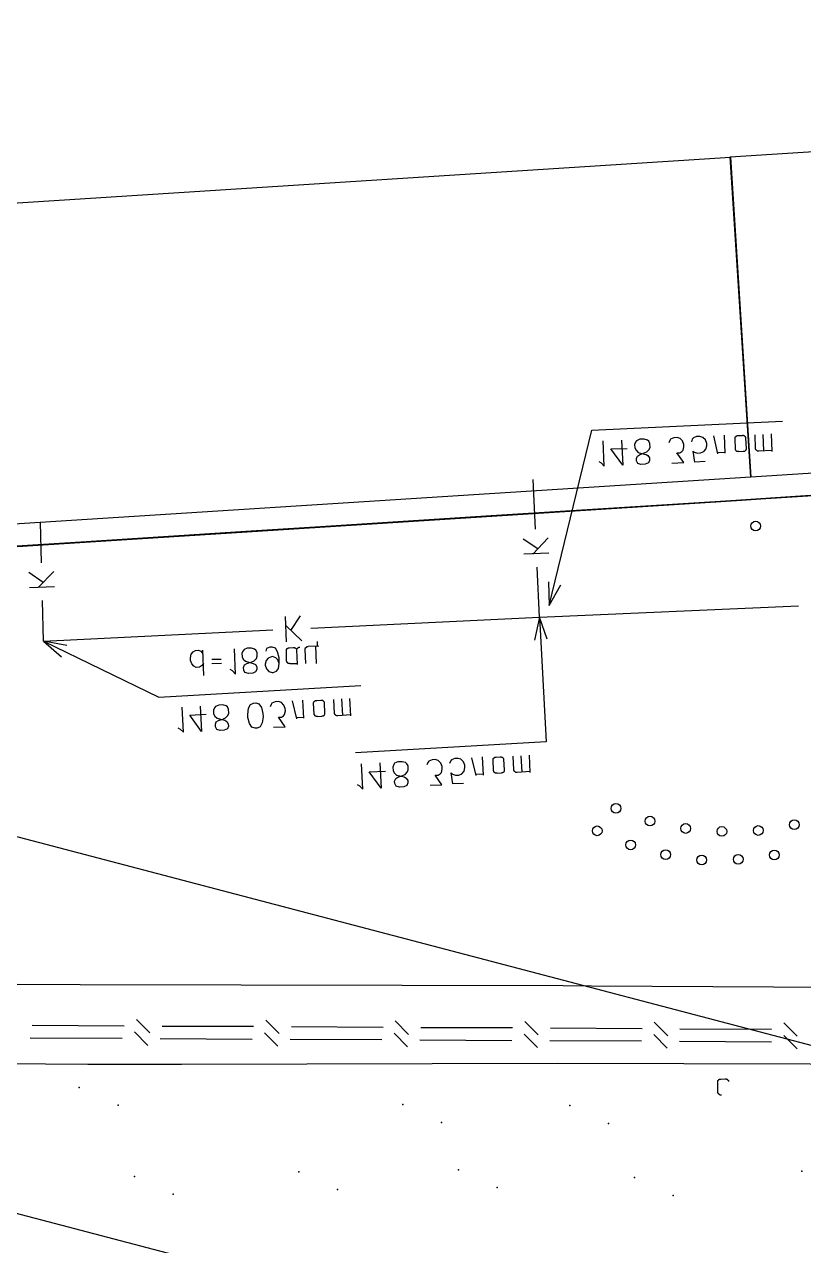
# Model space of a CAD drawing. Header units: metres. Extents: x 20 to 357, y 34 to 206.
# Drawn here: x 63.1 to 95.1, y 100.3 to 150.5 of the extents above; entities that cross this region are included whole.
import ezdxf

# ---------------------------------------------------------------- set-up
doc = ezdxf.new("R2010")
doc.units = ezdxf.units.M
for name, color, linetype in [('BOUNDARY', 7, 'Continuous'), ('BUILDING', 7, 'Continuous'), ('ELECTR_CABLE_COMM', 7, 'Continuous'), ('GRASS', 7, 'Continuous'), ('SEWER', 7, 'Continuous'), ('TREE', 7, 'Continuous')]:
    doc.layers.add(name, color=color, linetype=linetype)

# ---------------------------------------------------------------- blocks, each defined once
blk = doc.blocks.new('ТУЯ_ЗАПАДНАЯ')
blk.add_circle((0, 0), 0.2)
blk = doc.blocks.new('КАЛИНА_ОБЫКНОВЕННАЯ')
blk.add_circle((0, 0), 0.2)
blk = doc.blocks.new('МОЖЖЕВЕЛЬНИК')
blk.add_circle((0, 0), 0.2)

msp = doc.modelspace()

# ---------------------------------------------------------------- linework, layer by layer
at = {"layer": 'BOUNDARY'}
for points in [[(151.114, 134.683), (144.537, 134.265), (141.249, 134.056), (134.672, 133.638), (131.384, 133.429), (124.807, 133.011), (121.518, 132.802), (114.952, 132.385), (111.664, 132.176), (105.087, 131.747), (101.799, 131.538), (95.222, 131.12), (91.933, 130.911), (85.357, 130.493), (82.068, 130.284), (75.491, 129.866), (72.203, 129.657), (65.626, 129.239), (62.337, 129.03)], [(26.176, 126.72), (322.344, 48.898)]]:
    msp.add_lwpolyline(points, dxfattribs=at)
at = {"layer": 'BUILDING'}
for points in [[(92.12, 145.067), (177.252, 150.521), (178.096, 137.345), (92.964, 131.891)], [(41.605, 141.83), (92.128, 145.055), (92.967, 131.901), (42.444, 128.676)]]:
    msp.add_lwpolyline(points, close=True, dxfattribs=at)
at = {"layer": 'ELECTR_CABLE_COMM'}
for points in [[(68.243, 109.036), (67.694, 109.585)], [(73.567, 109.003), (73.017, 109.552)], [(78.89, 108.97), (78.34, 109.53)], [(67.188, 109.31), (63.415, 109.332)], [(68.166, 108.508), (67.617, 109.068)], [(72.511, 109.288), (68.749, 109.299)], [(73.512, 108.486), (72.962, 109.036)], [(77.845, 109.255), (74.072, 109.277)], [(83.168, 109.233), (79.396, 109.244)], [(84.224, 108.948), (83.674, 109.497)], [(88.491, 109.2), (84.73, 109.222)], [(89.547, 108.915), (88.997, 109.475)], [(93.814, 109.167), (90.053, 109.189)], [(94.87, 108.893), (94.32, 109.442)], [(67.111, 108.794), (63.327, 108.816)], [(72.456, 108.761), (68.672, 108.783)], [(77.79, 108.739), (74.017, 108.761)], [(78.846, 108.453), (78.296, 109.014)], [(83.135, 108.706), (79.352, 108.728)], [(84.191, 108.431), (83.641, 108.981)], [(88.469, 108.684), (84.697, 108.706)], [(89.525, 108.398), (88.975, 108.959)], [(93.814, 108.651), (90.031, 108.673)], [(94.87, 108.376), (94.32, 108.926)]]:
    msp.add_lwpolyline(points, dxfattribs=at)
at = {"layer": 'GRASS'}
for points in [[(56.112, 128.623), (72.038, 129.635), (92.384, 130.933), (93.583, 131.01), (111.521, 132.154), (124.73, 132.989), (130.009, 133.33), (149.674, 134.584)], [(158.098, 110.883), (141.062, 110.52), (121.903, 110.663), (116.756, 110.718), (103.899, 110.861), (86.412, 110.96), (85.247, 110.971), (65.384, 111.015), (49.844, 111.092)], [(73.041, 98.897), (38.473, 107.98)], [(51.746, 107.848), (65.703, 107.738), (69.552, 107.749), (85.016, 107.782), (95.409, 107.76), (104.119, 107.749), (115.337, 107.705), (121.837, 107.683), (129.272, 107.628), (129.459, 107.617), (129.646, 107.562), (129.822, 107.474), (129.976, 107.353), (136.828, 100.974), (136.949, 100.842), (137.037, 100.699), (137.103, 100.534), (137.147, 100.369), (137.158, 100.193)]]:
    msp.add_lwpolyline(points, dxfattribs=at)
at = {"layer": 'SEWER'}
for points in [[(84.642, 127.589), (84.675, 126.611), (84.675, 126.611), (86.423, 133.825), (86.423, 133.825), (94.265, 134.199)], [(93.836, 132.989), (93.297, 132.967), (93.297, 132.967), (93.286, 132.967), (93.286, 132.967), (93.275, 132.967), (93.275, 132.967), (93.264, 132.967), (93.264, 132.967), (93.253, 132.967), (93.253, 132.967), (93.242, 132.967), (93.242, 132.967), (93.231, 132.978), (93.231, 132.978), (93.22, 132.989), (93.22, 132.989), (93.209, 132.989), (93.209, 132.989), (93.198, 132.989), (93.198, 132.989), (93.198, 133), (93.198, 133), (93.198, 133.011), (93.198, 133.011), (93.187, 133.022), (93.187, 133.022), (93.176, 133.022), (93.176, 133.022), (93.176, 133.033), (93.176, 133.033), (93.176, 133.044), (93.176, 133.044), (93.165, 133.044), (93.165, 133.044), (93.165, 133.055), (93.165, 133.055), (93.165, 133.066), (93.165, 133.066), (93.143, 133.638)], [(93.506, 132.978), (93.473, 133.649)], [(93.847, 132.956), (93.814, 133.671)], [(86.709, 132.539), (86.808, 132.484), (86.808, 132.484), (86.94, 132.341), (86.94, 132.341), (86.896, 133.385)], [(87.644, 133.418), (87.699, 132.385), (87.699, 132.385), (87.215, 133.055), (87.215, 133.055), (87.886, 133.077)], [(88.447, 132.418), (88.315, 132.462), (88.315, 132.462), (88.26, 132.561), (88.26, 132.561), (88.26, 132.659), (88.26, 132.659), (88.304, 132.758), (88.304, 132.758), (88.392, 132.813), (88.392, 132.813), (88.557, 132.879), (88.557, 132.879), (88.689, 132.934), (88.689, 132.934), (88.777, 133.022), (88.777, 133.022), (88.821, 133.121), (88.821, 133.121), (88.81, 133.275), (88.81, 133.275), (88.766, 133.374), (88.766, 133.374), (88.711, 133.418), (88.711, 133.418), (88.579, 133.462), (88.579, 133.462), (88.403, 133.451), (88.403, 133.451), (88.271, 133.396), (88.271, 133.396), (88.227, 133.341), (88.227, 133.341), (88.183, 133.242), (88.183, 133.242), (88.194, 133.099), (88.194, 133.099), (88.249, 133), (88.249, 133), (88.337, 132.912), (88.337, 132.912), (88.469, 132.868), (88.469, 132.868), (88.656, 132.824), (88.656, 132.824), (88.733, 132.78), (88.733, 132.78), (88.799, 132.692), (88.799, 132.692), (88.799, 132.583), (88.799, 132.583), (88.755, 132.484), (88.755, 132.484), (88.623, 132.429), (88.623, 132.429), (88.447, 132.418)], [(89.723, 132.473), (90.207, 132.495), (90.207, 132.495), (89.921, 132.89), (89.921, 132.89), (90.053, 132.89), (90.053, 132.89), (90.13, 132.945), (90.13, 132.945), (90.185, 133), (90.185, 133), (90.218, 133.143), (90.218, 133.143), (90.218, 133.242), (90.218, 133.242), (90.163, 133.385), (90.163, 133.385), (90.064, 133.484), (90.064, 133.484), (89.932, 133.528), (89.932, 133.528), (89.8, 133.517), (89.8, 133.517), (89.668, 133.462), (89.668, 133.462), (89.635, 133.407), (89.635, 133.407), (89.591, 133.308)], [(91.087, 132.539), (90.658, 132.517), (90.658, 132.517), (90.592, 132.967), (90.592, 132.967), (90.636, 132.923), (90.636, 132.923), (90.768, 132.879), (90.768, 132.879), (90.9, 132.89), (90.9, 132.89), (91.032, 132.945), (91.032, 132.945), (91.12, 133.044), (91.12, 133.044), (91.153, 133.187), (91.153, 133.187), (91.153, 133.286), (91.153, 133.286), (91.098, 133.429), (91.098, 133.429), (90.999, 133.528), (90.999, 133.528), (90.867, 133.572), (90.867, 133.572), (90.735, 133.561), (90.735, 133.561), (90.603, 133.506), (90.603, 133.506), (90.559, 133.451), (90.559, 133.451), (90.526, 133.352)], [(91.614, 132.857), (91.449, 133.594)], [(91.911, 132.879), (91.878, 133.616)], [(92.318, 133.484), (92.318, 133.495), (92.318, 133.495), (92.318, 133.506), (92.318, 133.506), (92.318, 133.517), (92.318, 133.517), (92.318, 133.528), (92.318, 133.528), (92.329, 133.528), (92.329, 133.528), (92.329, 133.539), (92.329, 133.539), (92.329, 133.55), (92.329, 133.55), (92.34, 133.55), (92.34, 133.55), (92.351, 133.561), (92.351, 133.561), (92.351, 133.572), (92.351, 133.572), (92.362, 133.572), (92.362, 133.572), (92.362, 133.583), (92.362, 133.583), (92.373, 133.583), (92.373, 133.583), (92.373, 133.594), (92.373, 133.594), (92.384, 133.594), (92.384, 133.594), (92.395, 133.594), (92.395, 133.594), (92.406, 133.605), (92.406, 133.605), (92.417, 133.605), (92.417, 133.605), (92.428, 133.605), (92.428, 133.605), (92.439, 133.605)], [(92.34, 133.044), (92.318, 133.484)], [(92.439, 133.605), (92.615, 133.605)], [(92.615, 133.605), (92.626, 133.605), (92.626, 133.605), (92.637, 133.616), (92.637, 133.616), (92.648, 133.616), (92.648, 133.616), (92.659, 133.616), (92.659, 133.616), (92.67, 133.605), (92.67, 133.605), (92.681, 133.605), (92.681, 133.605), (92.692, 133.594), (92.692, 133.594), (92.703, 133.594), (92.703, 133.594), (92.714, 133.583), (92.714, 133.583), (92.725, 133.572), (92.725, 133.572), (92.725, 133.561), (92.725, 133.561), (92.736, 133.561), (92.736, 133.561), (92.736, 133.55), (92.736, 133.55), (92.747, 133.539), (92.747, 133.539), (92.747, 133.528), (92.747, 133.528), (92.747, 133.517), (92.747, 133.517), (92.747, 133.506)], [(92.747, 133.506), (92.769, 133.066)], [(91.911, 132.912), (91.614, 132.89)], [(92.472, 132.934), (92.472, 132.945), (92.472, 132.945), (92.461, 132.945), (92.461, 132.945), (92.45, 132.945), (92.45, 132.945), (92.439, 132.945), (92.439, 132.945), (92.428, 132.945), (92.428, 132.945), (92.417, 132.945), (92.417, 132.945), (92.406, 132.945), (92.406, 132.945), (92.395, 132.956), (92.395, 132.956), (92.384, 132.967), (92.384, 132.967), (92.373, 132.967), (92.373, 132.967), (92.362, 132.978), (92.362, 132.978), (92.362, 132.989), (92.362, 132.989), (92.351, 132.989), (92.351, 132.989), (92.351, 133), (92.351, 133), (92.351, 133.011), (92.351, 133.011), (92.34, 133.022), (92.34, 133.022), (92.34, 133.033), (92.34, 133.033), (92.34, 133.044)], [(92.648, 132.945), (92.472, 132.934)], [(92.769, 133.066), (92.769, 133.055), (92.769, 133.055), (92.769, 133.044), (92.769, 133.044), (92.769, 133.033), (92.769, 133.033), (92.758, 133.022), (92.758, 133.022), (92.758, 133.011), (92.758, 133.011), (92.758, 133), (92.758, 133), (92.747, 133), (92.747, 133), (92.747, 132.989), (92.747, 132.989), (92.736, 132.989), (92.736, 132.989), (92.736, 132.978), (92.736, 132.978), (92.725, 132.967), (92.725, 132.967), (92.714, 132.967), (92.714, 132.967), (92.703, 132.956), (92.703, 132.956), (92.692, 132.956), (92.692, 132.956), (92.681, 132.956), (92.681, 132.956), (92.67, 132.956), (92.67, 132.956), (92.659, 132.956), (92.659, 132.956), (92.648, 132.956), (92.648, 132.956), (92.648, 132.945)], [(84.114, 129.756), (84.015, 131.802)], [(63.789, 128.37), (63.745, 130.042)], [(84.202, 128.942), (83.608, 129.338)], [(84.004, 128.733), (84.631, 129.393)], [(84.664, 128.766), (83.63, 128.722)], [(84.279, 126.138), (84.18, 128.194)], [(63.866, 127.567), (63.272, 127.974)], [(63.657, 127.358), (64.306, 128.007)], [(64.328, 127.38), (63.294, 127.347)], [(84.675, 126.611), (85.148, 127.468)], [(63.877, 125.148), (63.833, 126.819)], [(73.874, 125.126), (73.83, 126.16)], [(74.05, 125.588), (74.446, 126.193)], [(74.864, 125.676), (84.279, 126.138)], [(84.587, 125.225), (84.279, 126.138), (84.279, 126.138), (84.543, 121.001), (84.543, 121.001), (76.701, 120.551)], [(84.279, 126.138), (84.07, 125.192)], [(84.279, 126.138), (94.925, 126.6)], [(63.877, 125.148), (73.303, 125.61)], [(73.841, 125.786), (74.501, 125.159)], [(64.834, 124.972), (63.877, 125.148), (63.877, 125.148), (68.617, 122.838), (68.617, 122.838), (76.932, 123.322)], [(63.877, 125.148), (64.614, 124.499)], [(75.15, 124.95), (75.15, 125.137)], [(70.454, 124.235), (70.377, 124.136), (70.377, 124.136), (70.289, 124.081), (70.289, 124.081), (70.157, 124.07), (70.157, 124.07), (70.058, 124.114), (70.058, 124.114), (69.97, 124.213), (69.97, 124.213), (69.915, 124.356), (69.915, 124.356), (69.915, 124.455), (69.915, 124.455), (69.948, 124.609), (69.948, 124.609), (70.036, 124.708), (70.036, 124.708), (70.124, 124.763), (70.124, 124.763), (70.256, 124.774), (70.256, 124.774), (70.344, 124.73), (70.344, 124.73), (70.432, 124.631)], [(70.476, 123.74), (70.432, 124.774)], [(71.543, 123.993), (71.631, 123.938), (71.631, 123.938), (71.774, 123.795), (71.774, 123.795), (71.73, 124.829)], [(72.302, 123.817), (72.159, 123.861), (72.159, 123.861), (72.115, 123.96), (72.115, 123.96), (72.104, 124.07), (72.104, 124.07), (72.148, 124.169), (72.148, 124.169), (72.236, 124.224), (72.236, 124.224), (72.412, 124.279), (72.412, 124.279), (72.533, 124.334), (72.533, 124.334), (72.632, 124.433), (72.632, 124.433), (72.665, 124.532), (72.665, 124.532), (72.665, 124.675), (72.665, 124.675), (72.61, 124.774), (72.61, 124.774), (72.555, 124.818), (72.555, 124.818), (72.434, 124.862), (72.434, 124.862), (72.247, 124.862), (72.247, 124.862), (72.126, 124.807), (72.126, 124.807), (72.082, 124.752), (72.082, 124.752), (72.038, 124.653), (72.038, 124.653), (72.049, 124.499), (72.049, 124.499), (72.093, 124.4), (72.093, 124.4), (72.181, 124.323), (72.181, 124.323), (72.324, 124.279), (72.324, 124.279), (72.5, 124.235), (72.5, 124.235), (72.588, 124.191), (72.588, 124.191), (72.643, 124.092), (72.643, 124.092), (72.643, 123.982), (72.643, 123.982), (72.599, 123.883), (72.599, 123.883), (72.478, 123.828), (72.478, 123.828), (72.302, 123.817)], [(73.567, 124.224), (73.512, 124.378), (73.512, 124.378), (73.424, 124.466), (73.424, 124.466), (73.292, 124.51), (73.292, 124.51), (73.248, 124.499), (73.248, 124.499), (73.116, 124.444), (73.116, 124.444), (73.028, 124.356), (73.028, 124.356), (72.995, 124.202), (72.995, 124.202), (72.995, 124.158), (72.995, 124.158), (73.05, 124.004), (73.05, 124.004), (73.138, 123.905), (73.138, 123.905), (73.281, 123.861), (73.281, 123.861), (73.325, 123.861), (73.325, 123.861), (73.457, 123.916), (73.457, 123.916), (73.534, 124.026), (73.534, 124.026), (73.567, 124.224), (73.567, 124.224), (73.567, 124.466), (73.567, 124.466), (73.501, 124.708), (73.501, 124.708), (73.413, 124.862), (73.413, 124.862), (73.281, 124.906), (73.281, 124.906), (73.182, 124.895), (73.182, 124.895), (73.05, 124.84), (73.05, 124.84), (73.017, 124.741)], [(73.863, 124.763), (73.863, 124.774), (73.863, 124.774), (73.863, 124.785), (73.863, 124.785), (73.863, 124.796), (73.863, 124.796), (73.863, 124.807), (73.863, 124.807), (73.874, 124.807), (73.874, 124.807), (73.874, 124.818), (73.874, 124.818), (73.885, 124.818), (73.885, 124.818), (73.885, 124.829), (73.885, 124.829), (73.885, 124.84), (73.885, 124.84), (73.896, 124.84), (73.896, 124.84), (73.896, 124.851), (73.896, 124.851), (73.907, 124.851), (73.907, 124.851), (73.918, 124.851), (73.918, 124.851), (73.918, 124.862), (73.918, 124.862), (73.929, 124.862), (73.929, 124.862), (73.94, 124.862), (73.94, 124.862), (73.94, 124.873), (73.94, 124.873), (73.951, 124.873), (73.951, 124.873), (73.962, 124.873), (73.962, 124.873), (73.973, 124.873), (73.973, 124.873), (73.984, 124.873)], [(73.874, 124.323), (73.863, 124.763)], [(73.984, 124.873), (74.149, 124.884)], [(74.149, 124.884), (74.16, 124.884), (74.16, 124.884), (74.171, 124.884), (74.171, 124.884), (74.182, 124.884), (74.182, 124.884), (74.193, 124.884), (74.193, 124.884), (74.193, 124.873), (74.193, 124.873), (74.204, 124.873), (74.204, 124.873), (74.215, 124.873), (74.215, 124.873), (74.226, 124.873), (74.226, 124.873), (74.237, 124.862), (74.237, 124.862), (74.248, 124.851), (74.248, 124.851), (74.259, 124.84), (74.259, 124.84), (74.27, 124.84), (74.27, 124.84), (74.27, 124.829), (74.27, 124.829), (74.27, 124.818), (74.27, 124.818), (74.281, 124.818), (74.281, 124.818), (74.281, 124.807), (74.281, 124.807), (74.281, 124.796), (74.281, 124.796), (74.281, 124.785), (74.281, 124.785), (74.292, 124.785), (74.292, 124.785), (74.292, 124.796), (74.292, 124.796), (74.292, 124.807), (74.292, 124.807), (74.292, 124.818), (74.292, 124.818), (74.292, 124.829), (74.292, 124.829), (74.303, 124.84), (74.303, 124.84), (74.314, 124.851), (74.314, 124.851), (74.325, 124.862), (74.325, 124.862), (74.336, 124.862), (74.336, 124.862), (74.336, 124.873), (74.336, 124.873), (74.347, 124.873), (74.347, 124.873), (74.358, 124.884), (74.358, 124.884), (74.369, 124.895), (74.369, 124.895), (74.38, 124.895), (74.38, 124.895), (74.391, 124.895), (74.391, 124.895), (74.402, 124.895), (74.402, 124.895), (74.413, 124.895)], [(74.281, 124.785), (74.314, 124.191)], [(74.666, 124.224), (74.633, 124.807), (74.633, 124.807), (74.633, 124.818), (74.633, 124.818), (74.633, 124.829), (74.633, 124.829), (74.633, 124.84), (74.633, 124.84), (74.644, 124.84), (74.644, 124.84), (74.644, 124.851), (74.644, 124.851), (74.655, 124.851), (74.655, 124.851), (74.655, 124.862), (74.655, 124.862), (74.655, 124.873), (74.655, 124.873), (74.655, 124.884), (74.655, 124.884), (74.666, 124.884), (74.666, 124.884), (74.677, 124.884), (74.677, 124.884), (74.677, 124.895), (74.677, 124.895), (74.688, 124.906), (74.688, 124.906), (74.699, 124.906), (74.699, 124.906), (74.699, 124.917), (74.699, 124.917), (74.71, 124.917), (74.71, 124.917), (74.71, 124.928), (74.71, 124.928), (74.721, 124.928), (74.721, 124.928), (74.732, 124.928), (74.732, 124.928), (74.743, 124.928), (74.743, 124.928), (74.754, 124.928), (74.754, 124.928), (74.765, 124.928), (74.765, 124.928), (74.765, 124.939)], [(74.765, 124.939), (75.194, 124.95)], [(75.106, 124.235), (75.073, 124.95)], [(70.795, 124.4), (71.18, 124.411)], [(70.795, 124.235), (71.191, 124.246)], [(74.006, 124.224), (73.995, 124.224), (73.995, 124.224), (73.984, 124.224), (73.984, 124.224), (73.973, 124.224), (73.973, 124.224), (73.962, 124.235), (73.962, 124.235), (73.951, 124.224), (73.951, 124.224), (73.951, 124.235), (73.951, 124.235), (73.94, 124.235), (73.94, 124.235), (73.929, 124.246), (73.929, 124.246), (73.918, 124.257), (73.918, 124.257), (73.907, 124.257), (73.907, 124.257), (73.907, 124.268), (73.907, 124.268), (73.896, 124.268), (73.896, 124.268), (73.896, 124.279), (73.896, 124.279), (73.885, 124.279), (73.885, 124.279), (73.885, 124.29), (73.885, 124.29), (73.885, 124.301), (73.885, 124.301), (73.885, 124.312), (73.885, 124.312), (73.874, 124.323)], [(74.006, 124.224), (74.303, 124.235)], [(72.577, 121.562), (72.445, 121.606), (72.445, 121.606), (72.346, 121.76), (72.346, 121.76), (72.28, 122.002), (72.28, 122.002), (72.28, 122.134), (72.28, 122.134), (72.302, 122.387), (72.302, 122.387), (72.39, 122.541), (72.39, 122.541), (72.511, 122.596), (72.511, 122.596), (72.61, 122.607), (72.61, 122.607), (72.731, 122.563), (72.731, 122.563), (72.841, 122.42), (72.841, 122.42), (72.896, 122.178), (72.896, 122.178), (72.907, 122.035), (72.907, 122.035), (72.874, 121.782), (72.874, 121.782), (72.786, 121.628), (72.786, 121.628), (72.665, 121.562), (72.665, 121.562), (72.577, 121.562)], [(73.336, 121.606), (73.819, 121.628), (73.819, 121.628), (73.534, 122.024), (73.534, 122.024), (73.666, 122.024), (73.666, 122.024), (73.742, 122.079), (73.742, 122.079), (73.786, 122.134), (73.786, 122.134), (73.83, 122.277), (73.83, 122.277), (73.819, 122.376), (73.819, 122.376), (73.764, 122.519), (73.764, 122.519), (73.666, 122.618), (73.666, 122.618), (73.534, 122.662), (73.534, 122.662), (73.402, 122.651), (73.402, 122.651), (73.27, 122.596), (73.27, 122.596), (73.237, 122.541), (73.237, 122.541), (73.193, 122.442)], [(74.292, 121.958), (74.116, 122.695)], [(74.589, 121.98), (74.545, 122.717)], [(74.985, 122.596), (74.985, 122.607), (74.985, 122.607), (74.985, 122.618), (74.985, 122.618), (74.996, 122.618), (74.996, 122.618), (74.985, 122.629), (74.985, 122.629), (74.996, 122.64), (74.996, 122.64), (74.996, 122.651), (74.996, 122.651), (75.007, 122.651), (75.007, 122.651), (75.007, 122.662), (75.007, 122.662), (75.018, 122.673), (75.018, 122.673), (75.029, 122.673), (75.029, 122.673), (75.029, 122.684), (75.029, 122.684), (75.04, 122.684), (75.04, 122.684), (75.051, 122.695), (75.051, 122.695), (75.062, 122.706), (75.062, 122.706), (75.073, 122.706), (75.073, 122.706), (75.084, 122.706), (75.084, 122.706), (75.095, 122.706), (75.095, 122.706), (75.106, 122.706), (75.106, 122.706), (75.117, 122.706)], [(75.007, 122.145), (74.985, 122.596)], [(75.117, 122.706), (75.282, 122.717)], [(75.282, 122.717), (75.293, 122.717), (75.293, 122.717), (75.304, 122.717), (75.304, 122.717), (75.315, 122.717), (75.315, 122.717), (75.326, 122.717), (75.326, 122.717), (75.337, 122.717), (75.337, 122.717), (75.348, 122.717), (75.348, 122.717), (75.359, 122.706), (75.359, 122.706), (75.37, 122.695), (75.37, 122.695), (75.381, 122.695), (75.381, 122.695), (75.392, 122.684), (75.392, 122.684), (75.392, 122.673), (75.392, 122.673), (75.403, 122.662), (75.403, 122.662), (75.414, 122.651), (75.414, 122.651), (75.414, 122.64), (75.414, 122.64), (75.414, 122.629), (75.414, 122.629), (75.414, 122.618)], [(75.414, 122.618), (75.436, 122.178)], [(76.514, 122.112), (75.975, 122.079), (75.975, 122.079), (75.964, 122.079), (75.964, 122.079), (75.953, 122.079), (75.953, 122.079), (75.942, 122.079), (75.942, 122.079), (75.931, 122.09), (75.931, 122.09), (75.92, 122.09), (75.92, 122.09), (75.909, 122.079), (75.909, 122.079), (75.909, 122.09), (75.909, 122.09), (75.898, 122.101), (75.898, 122.101), (75.887, 122.101), (75.887, 122.101), (75.887, 122.112), (75.887, 122.112), (75.876, 122.112), (75.876, 122.112), (75.865, 122.112), (75.865, 122.112), (75.865, 122.123), (75.865, 122.123), (75.854, 122.134), (75.854, 122.134), (75.854, 122.145), (75.854, 122.145), (75.854, 122.156), (75.854, 122.156), (75.843, 122.156), (75.843, 122.156), (75.843, 122.167), (75.843, 122.167), (75.843, 122.178), (75.843, 122.178), (75.81, 122.75)], [(76.184, 122.09), (76.14, 122.772)], [(76.514, 122.079), (76.481, 122.783)], [(69.398, 121.584), (69.497, 121.529), (69.497, 121.529), (69.629, 121.397), (69.629, 121.397), (69.574, 122.431)], [(70.322, 122.475), (70.377, 121.43), (70.377, 121.43), (69.893, 122.101), (69.893, 122.101), (70.564, 122.145)], [(71.136, 121.474), (71.004, 121.518), (71.004, 121.518), (70.949, 121.617), (70.949, 121.617), (70.949, 121.727), (70.949, 121.727), (70.982, 121.826), (70.982, 121.826), (71.07, 121.881), (71.07, 121.881), (71.246, 121.936), (71.246, 121.936), (71.367, 121.991), (71.367, 121.991), (71.455, 122.09), (71.455, 122.09), (71.499, 122.189), (71.499, 122.189), (71.488, 122.343), (71.488, 122.343), (71.444, 122.442), (71.444, 122.442), (71.389, 122.486), (71.389, 122.486), (71.257, 122.53), (71.257, 122.53), (71.081, 122.519), (71.081, 122.519), (70.949, 122.464), (70.949, 122.464), (70.905, 122.409), (70.905, 122.409), (70.872, 122.31), (70.872, 122.31), (70.872, 122.156), (70.872, 122.156), (70.927, 122.057), (70.927, 122.057), (71.015, 121.98), (71.015, 121.98), (71.158, 121.936), (71.158, 121.936), (71.334, 121.892), (71.334, 121.892), (71.422, 121.848), (71.422, 121.848), (71.477, 121.749), (71.477, 121.749), (71.488, 121.65), (71.488, 121.65), (71.444, 121.54), (71.444, 121.54), (71.312, 121.485), (71.312, 121.485), (71.136, 121.474)], [(75.15, 122.035), (75.139, 122.046), (75.139, 122.046), (75.128, 122.046), (75.128, 122.046), (75.117, 122.046), (75.117, 122.046), (75.106, 122.046), (75.106, 122.046), (75.095, 122.046), (75.095, 122.046), (75.095, 122.057), (75.095, 122.057), (75.084, 122.057), (75.084, 122.057), (75.073, 122.057), (75.073, 122.057), (75.062, 122.057), (75.062, 122.057), (75.062, 122.068), (75.062, 122.068), (75.051, 122.068), (75.051, 122.068), (75.051, 122.079), (75.051, 122.079), (75.04, 122.079), (75.04, 122.079), (75.04, 122.09), (75.04, 122.09), (75.029, 122.09), (75.029, 122.09), (75.029, 122.101), (75.029, 122.101), (75.018, 122.112), (75.018, 122.112), (75.018, 122.123), (75.018, 122.123), (75.007, 122.123), (75.007, 122.123), (75.007, 122.134), (75.007, 122.134), (75.007, 122.145)], [(75.436, 122.178), (75.436, 122.167), (75.436, 122.167), (75.436, 122.156), (75.436, 122.156), (75.447, 122.145), (75.447, 122.145), (75.436, 122.134), (75.436, 122.134), (75.436, 122.123), (75.436, 122.123), (75.425, 122.112), (75.425, 122.112), (75.425, 122.101), (75.425, 122.101), (75.414, 122.101), (75.414, 122.101), (75.403, 122.09), (75.403, 122.09), (75.403, 122.079), (75.403, 122.079), (75.392, 122.079), (75.392, 122.079), (75.392, 122.068), (75.392, 122.068), (75.381, 122.068), (75.381, 122.068), (75.37, 122.068), (75.37, 122.068), (75.37, 122.057), (75.37, 122.057), (75.359, 122.057), (75.359, 122.057), (75.348, 122.057), (75.348, 122.057), (75.337, 122.057), (75.337, 122.057), (75.326, 122.057), (75.326, 122.057), (75.326, 122.046)], [(74.589, 122.013), (74.292, 121.991)], [(75.326, 122.046), (75.15, 122.035)], [(76.778, 119.253), (76.866, 119.198), (76.866, 119.198), (77.009, 119.055), (77.009, 119.055), (76.954, 120.1)], [(77.702, 120.144), (77.757, 119.099), (77.757, 119.099), (77.273, 119.77), (77.273, 119.77), (77.944, 119.803)], [(78.516, 119.143), (78.373, 119.187), (78.373, 119.187), (78.329, 119.286), (78.329, 119.286), (78.318, 119.385), (78.318, 119.385), (78.362, 119.495), (78.362, 119.495), (78.45, 119.55), (78.45, 119.55), (78.615, 119.605), (78.615, 119.605), (78.747, 119.66), (78.747, 119.66), (78.835, 119.759), (78.835, 119.759), (78.868, 119.858), (78.868, 119.858), (78.868, 120.012), (78.868, 120.012), (78.813, 120.1), (78.813, 120.1), (78.758, 120.155), (78.758, 120.155), (78.626, 120.188), (78.626, 120.188), (78.45, 120.188), (78.45, 120.188), (78.318, 120.122), (78.318, 120.122), (78.285, 120.078), (78.285, 120.078), (78.241, 119.968), (78.241, 119.968), (78.252, 119.825), (78.252, 119.825), (78.296, 119.726), (78.296, 119.726), (78.395, 119.638), (78.395, 119.638), (78.527, 119.605), (78.527, 119.605), (78.714, 119.561), (78.714, 119.561), (78.791, 119.517), (78.791, 119.517), (78.857, 119.418), (78.857, 119.418), (78.857, 119.319), (78.857, 119.319), (78.813, 119.209), (78.813, 119.209), (78.692, 119.154), (78.692, 119.154), (78.516, 119.143)], [(79.78, 119.22), (80.264, 119.242), (80.264, 119.242), (79.978, 119.638), (79.978, 119.638), (80.11, 119.638), (80.11, 119.638), (80.187, 119.693), (80.187, 119.693), (80.242, 119.748), (80.242, 119.748), (80.275, 119.891), (80.275, 119.891), (80.275, 119.99), (80.275, 119.99), (80.22, 120.133), (80.22, 120.133), (80.11, 120.232), (80.11, 120.232), (79.989, 120.276), (79.989, 120.276), (79.857, 120.265), (79.857, 120.265), (79.725, 120.21), (79.725, 120.21), (79.681, 120.155), (79.681, 120.155), (79.637, 120.056)], [(81.155, 119.297), (80.715, 119.275), (80.715, 119.275), (80.638, 119.726), (80.638, 119.726), (80.693, 119.671), (80.693, 119.671), (80.825, 119.638), (80.825, 119.638), (80.957, 119.638), (80.957, 119.638), (81.078, 119.693), (81.078, 119.693), (81.177, 119.803), (81.177, 119.803), (81.21, 119.946), (81.21, 119.946), (81.199, 120.045), (81.199, 120.045), (81.155, 120.188), (81.155, 120.188), (81.045, 120.287), (81.045, 120.287), (80.924, 120.32), (80.924, 120.32), (80.792, 120.32), (80.792, 120.32), (80.66, 120.265), (80.66, 120.265), (80.616, 120.21), (80.616, 120.21), (80.572, 120.111)], [(81.672, 119.627), (81.496, 120.353)], [(81.969, 119.638), (81.925, 120.386)], [(82.365, 120.265), (82.365, 120.276), (82.365, 120.276), (82.365, 120.287), (82.365, 120.287), (82.376, 120.287), (82.376, 120.287), (82.376, 120.298), (82.376, 120.298), (82.376, 120.309), (82.376, 120.309), (82.376, 120.32), (82.376, 120.32), (82.387, 120.32), (82.387, 120.32), (82.387, 120.331), (82.387, 120.331), (82.398, 120.331), (82.398, 120.331), (82.398, 120.342), (82.398, 120.342), (82.409, 120.342), (82.409, 120.342), (82.409, 120.353), (82.409, 120.353), (82.42, 120.353), (82.42, 120.353), (82.431, 120.364), (82.431, 120.364), (82.442, 120.375), (82.442, 120.375), (82.453, 120.375), (82.453, 120.375), (82.464, 120.375), (82.464, 120.375), (82.475, 120.375), (82.475, 120.375), (82.486, 120.375), (82.486, 120.375), (82.497, 120.375)], [(82.387, 119.814), (82.365, 120.265)], [(82.497, 120.375), (82.662, 120.386)], [(82.662, 120.386), (82.673, 120.386), (82.673, 120.386), (82.684, 120.386), (82.684, 120.386), (82.695, 120.386), (82.695, 120.386), (82.706, 120.386), (82.706, 120.386), (82.717, 120.375), (82.717, 120.375), (82.728, 120.375), (82.728, 120.375), (82.739, 120.375), (82.739, 120.375), (82.75, 120.364), (82.75, 120.364), (82.761, 120.353), (82.761, 120.353), (82.772, 120.353), (82.772, 120.353), (82.783, 120.342), (82.783, 120.342), (82.783, 120.331), (82.783, 120.331), (82.783, 120.32), (82.783, 120.32), (82.794, 120.32), (82.794, 120.32), (82.794, 120.309), (82.794, 120.309), (82.794, 120.298), (82.794, 120.298), (82.794, 120.287)], [(82.794, 120.287), (82.827, 119.836)], [(83.894, 119.781), (83.355, 119.748), (83.355, 119.748), (83.344, 119.748), (83.344, 119.748), (83.333, 119.748), (83.333, 119.748), (83.322, 119.748), (83.322, 119.748), (83.311, 119.748), (83.311, 119.748), (83.3, 119.748), (83.3, 119.748), (83.289, 119.759), (83.289, 119.759), (83.278, 119.77), (83.278, 119.77), (83.267, 119.77), (83.267, 119.77), (83.256, 119.77), (83.256, 119.77), (83.256, 119.781), (83.256, 119.781), (83.245, 119.781), (83.245, 119.781), (83.245, 119.792), (83.245, 119.792), (83.245, 119.803), (83.245, 119.803), (83.234, 119.803), (83.234, 119.803), (83.234, 119.814), (83.234, 119.814), (83.234, 119.825), (83.234, 119.825), (83.223, 119.825), (83.223, 119.825), (83.223, 119.836), (83.223, 119.836), (83.223, 119.847), (83.223, 119.847), (83.19, 120.419)], [(83.564, 119.759), (83.52, 120.43)], [(83.894, 119.748), (83.861, 120.452)], [(81.969, 119.671), (81.672, 119.66)], [(82.53, 119.704), (82.53, 119.715), (82.53, 119.715), (82.519, 119.715), (82.519, 119.715), (82.508, 119.715), (82.508, 119.715), (82.497, 119.715), (82.497, 119.715), (82.486, 119.715), (82.486, 119.715), (82.475, 119.715), (82.475, 119.715), (82.464, 119.715), (82.464, 119.715), (82.453, 119.726), (82.453, 119.726), (82.442, 119.737), (82.442, 119.737), (82.431, 119.737), (82.431, 119.737), (82.431, 119.748), (82.431, 119.748), (82.431, 119.737), (82.431, 119.737), (82.42, 119.748), (82.42, 119.748), (82.42, 119.759), (82.42, 119.759), (82.409, 119.759), (82.409, 119.759), (82.409, 119.77), (82.409, 119.77), (82.398, 119.77), (82.398, 119.77), (82.398, 119.781), (82.398, 119.781), (82.398, 119.792), (82.398, 119.792), (82.398, 119.803), (82.398, 119.803), (82.387, 119.814)], [(82.706, 119.715), (82.53, 119.704)], [(82.827, 119.836), (82.827, 119.825), (82.827, 119.825), (82.827, 119.814), (82.827, 119.814), (82.827, 119.803), (82.827, 119.803), (82.816, 119.803), (82.816, 119.803), (82.816, 119.792), (82.816, 119.792), (82.816, 119.781), (82.816, 119.781), (82.805, 119.77), (82.805, 119.77), (82.805, 119.759), (82.805, 119.759), (82.794, 119.759), (82.794, 119.759), (82.783, 119.748), (82.783, 119.748), (82.772, 119.748), (82.772, 119.748), (82.772, 119.737), (82.772, 119.737), (82.761, 119.737), (82.761, 119.737), (82.75, 119.737), (82.75, 119.737), (82.75, 119.726), (82.75, 119.726), (82.739, 119.726), (82.739, 119.726), (82.728, 119.726), (82.728, 119.726), (82.717, 119.726), (82.717, 119.726), (82.706, 119.726), (82.706, 119.726), (82.706, 119.715)], [(91.603, 107.023), (91.603, 107.034), (91.603, 107.034), (91.603, 107.045), (91.603, 107.045), (91.603, 107.056), (91.603, 107.056), (91.614, 107.056), (91.614, 107.056), (91.614, 107.067), (91.614, 107.067), (91.625, 107.067), (91.625, 107.067), (91.625, 107.078), (91.625, 107.078), (91.625, 107.089), (91.625, 107.089), (91.636, 107.089), (91.636, 107.089), (91.647, 107.1), (91.647, 107.1), (91.647, 107.111), (91.647, 107.111), (91.658, 107.111), (91.658, 107.111), (91.658, 107.122), (91.658, 107.122), (91.669, 107.122), (91.669, 107.122), (91.669, 107.133), (91.669, 107.133), (91.68, 107.133), (91.68, 107.133), (91.691, 107.133), (91.691, 107.133), (91.702, 107.133), (91.702, 107.133), (91.713, 107.133), (91.713, 107.133), (91.724, 107.133), (91.724, 107.133), (91.735, 107.133)], [(91.614, 106.583), (91.603, 107.023)], [(91.735, 107.133), (91.911, 107.144)], [(91.911, 107.144), (91.922, 107.144), (91.922, 107.144), (91.933, 107.144), (91.933, 107.144), (91.944, 107.144), (91.944, 107.144), (91.955, 107.144), (91.955, 107.144), (91.966, 107.133), (91.966, 107.133), (91.977, 107.133), (91.977, 107.133), (91.988, 107.122), (91.988, 107.122), (91.999, 107.122), (91.999, 107.122), (92.01, 107.111), (92.01, 107.111), (92.01, 107.1), (92.01, 107.1), (92.021, 107.089), (92.021, 107.089), (92.032, 107.089), (92.032, 107.089), (92.032, 107.078), (92.032, 107.078), (92.043, 107.067), (92.043, 107.067), (92.043, 107.056), (92.043, 107.056), (92.043, 107.045), (92.043, 107.045), (92.043, 107.034)], [(91.757, 106.473), (91.746, 106.473), (91.746, 106.473), (91.735, 106.473), (91.735, 106.473), (91.724, 106.473), (91.724, 106.473), (91.713, 106.473), (91.713, 106.473), (91.702, 106.473), (91.702, 106.473), (91.691, 106.484), (91.691, 106.484), (91.68, 106.495), (91.68, 106.495), (91.669, 106.495), (91.669, 106.495), (91.669, 106.506), (91.669, 106.506), (91.658, 106.495), (91.658, 106.495), (91.658, 106.506), (91.658, 106.506), (91.647, 106.506), (91.647, 106.506), (91.647, 106.517), (91.647, 106.517), (91.647, 106.528), (91.647, 106.528), (91.636, 106.528), (91.636, 106.528), (91.625, 106.539), (91.625, 106.539), (91.625, 106.55), (91.625, 106.55), (91.625, 106.561), (91.625, 106.561), (91.614, 106.561), (91.614, 106.561), (91.614, 106.572), (91.614, 106.572), (91.614, 106.583)]]:
    msp.add_lwpolyline(points, dxfattribs=at)
at = {"layer": 'TREE'}
for p in [(65.346, 106.791), (66.941, 106.064), (78.659, 106.082), (85.516, 106.038), (80.249, 105.349), (87.111, 105.305), (67.611, 103.129), (74.375, 103.316), (80.947, 103.398), (88.178, 103.079), (95.063, 103.349), (75.97, 102.588), (82.536, 102.665), (69.206, 102.401), (89.773, 102.346)]:
    msp.add_point(p, dxfattribs=at)

# ---------------------------------------------------------------- block references
at = {"layer": 'BUSH'}
for name, p in [('ТУЯ_ЗАПАДНАЯ', (93.168, 129.881)), ('ТУЯ_ЗАПАДНАЯ', (87.417, 118.267)), ('КАЛИНА_ОБЫКНОВЕННАЯ', (88.823, 117.744)), ('КАЛИНА_ОБЫКНОВЕННАЯ', (90.287, 117.441)), ('МОЖЖЕВЕЛЬНИК', (94.756, 117.594)), ('ТУЯ_ЗАПАДНАЯ', (86.649, 117.344)), ('КАЛИНА_ОБЫКНОВЕННАЯ', (91.776, 117.318)), ('КАЛИНА_ОБЫКНОВЕННАЯ', (93.275, 117.357)), ('ТУЯ_ЗАПАДНАЯ', (88.028, 116.766)), ('ТУЯ_ЗАПАДНАЯ', (89.466, 116.364)), ('КАЛИНА_ОБЫКНОВЕННАЯ', (90.948, 116.148)), ('КАЛИНА_ОБЫКНОВЕННАЯ', (92.448, 116.175)), ('КАЛИНА_ОБЫКНОВЕННАЯ', (93.935, 116.35))]:
    msp.add_blockref(name, p, dxfattribs=at)

doc.saveas('drawing.dxf')
